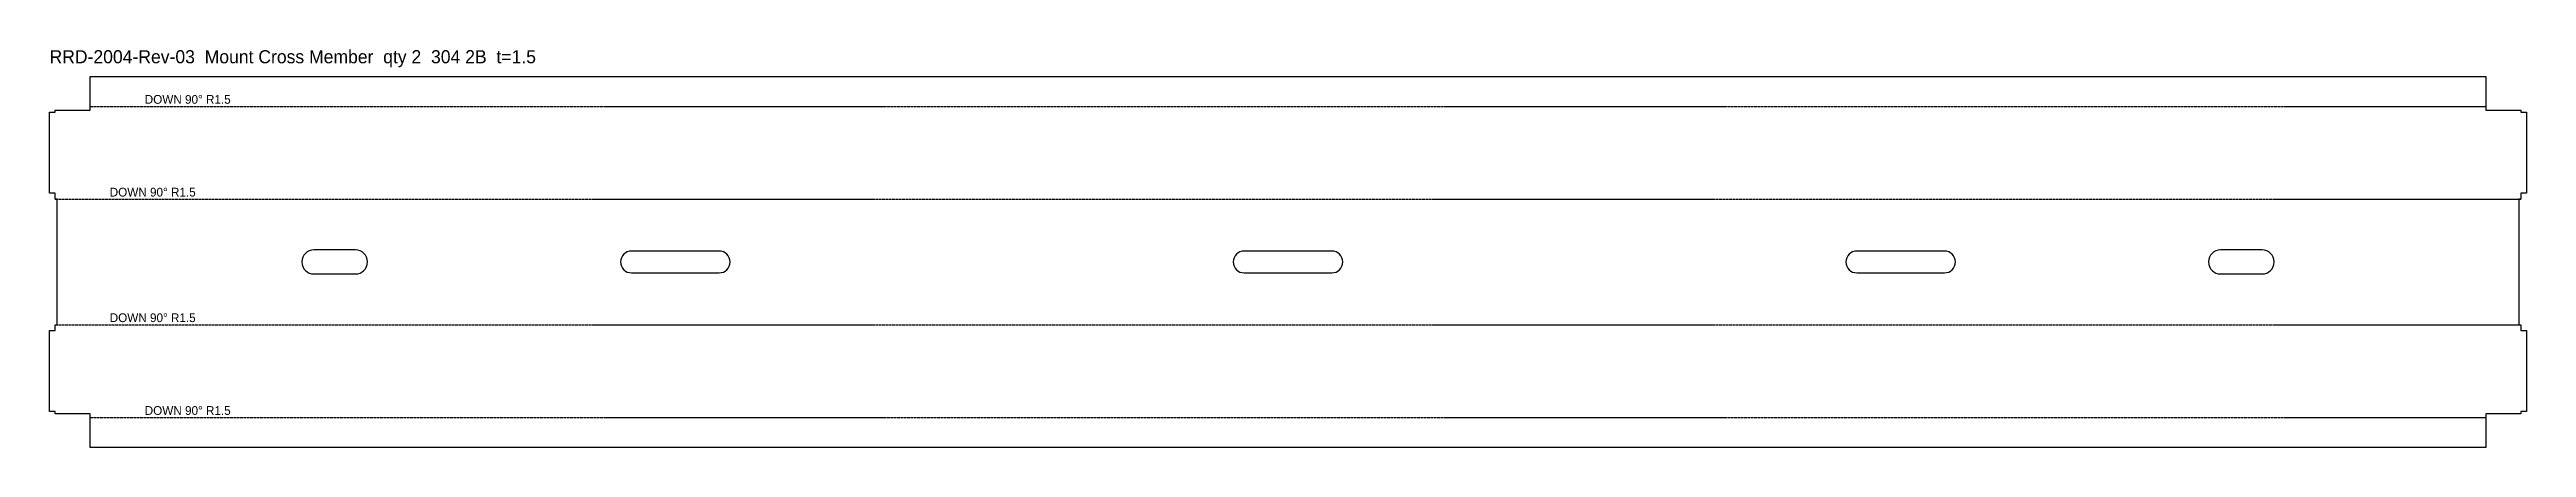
# Model space of a CAD drawing. Header units: millimetres. Extents: x 0 to 1132, y 0 to 182.
import ezdxf

# ---------------------------------------------------------------- set-up
doc = ezdxf.new("R2010")
doc.units = ezdxf.units.MM
doc.linetypes.add('DASHED', pattern=[1.524, 1.27, -0.254])
for name, color, linetype in [('BEND', 2, 'DASHED'), ('CUT', 7, 'Continuous'), ('NOTES', 3, 'Continuous')]:
    doc.layers.add(name, color=color, linetype=linetype)

msp = doc.modelspace()

# ---------------------------------------------------------------- linework, layer by layer
at = {"layer": 'BEND'}
for p, q in [((18.5, 155.9), (1113.5, 155.9)), ((2.5, 113.5), (1129.5, 113.5)), ((2.5, 56.1), (1129.5, 56.1)), ((18.5, 13.7), (1113.5, 13.7))]:
    msp.add_line(p, q, dxfattribs=at)
at = {"layer": 'CUT'}
msp.add_lwpolyline([(0, 53.4), (2.5, 53.4), (2.5, 56.1), (3.5, 56.1), (3.5, 113.5), (2.5, 113.5), (2.5, 116.2), (0, 116.2), (0, 153.2), (2.5, 153.2), (2.5, 154.2), (18.5, 154.2), (18.5, 169.6), (1113.5, 169.6), (1113.5, 154.2), (1129.5, 154.2), (1129.5, 153.2), (1132, 153.2), (1132, 116.2), (1129.5, 116.2), (1129.5, 113.5), (1128.5, 113.5), (1128.5, 56.1), (1129.5, 56.1), (1129.5, 53.4), (1132, 53.4), (1132, 16.4), (1129.5, 16.4), (1129.5, 15.4), (1113.5, 15.4), (1113.5, 0), (18.5, 0), (18.5, 15.4), (2.5, 15.4), (2.5, 16.4), (0, 16.4)], close=True, dxfattribs=at)
for points in [[(139.8, 79.3, 1), (139.8, 90.3), (120.8, 90.3, 1), (120.8, 79.3)], [(306, 79.8, 1), (306, 89.8), (266, 89.8, 1), (266, 79.8)], [(586, 79.8, 1), (586, 89.8), (546, 89.8, 1), (546, 79.8)], [(866, 79.8, 1), (866, 89.8), (826, 89.8, 1), (826, 79.8)], [(1011.2, 79.3, 1), (1011.2, 90.3), (992.2, 90.3, 1), (992.2, 79.3)]]:
    msp.add_lwpolyline(points, format="xyb", close=True, dxfattribs=at)

# ---------------------------------------------------------------- texts
at = {"layer": 'BEND'}
for p in [(43.5, 157.1), (27.5, 114.7), (27.5, 57.3), (43.5, 14.9)]:
    msp.add_text('DOWN 90° R1.5', height=4, dxfattribs=at).set_placement(p)
at = {"layer": 'NOTES'}
msp.add_text('RRD-2004-Rev-03  Mount Cross Member  qty 2  304 2B  t=1.5', height=6, dxfattribs=at).set_placement((0, 175.6))

doc.saveas('drawing.dxf')
